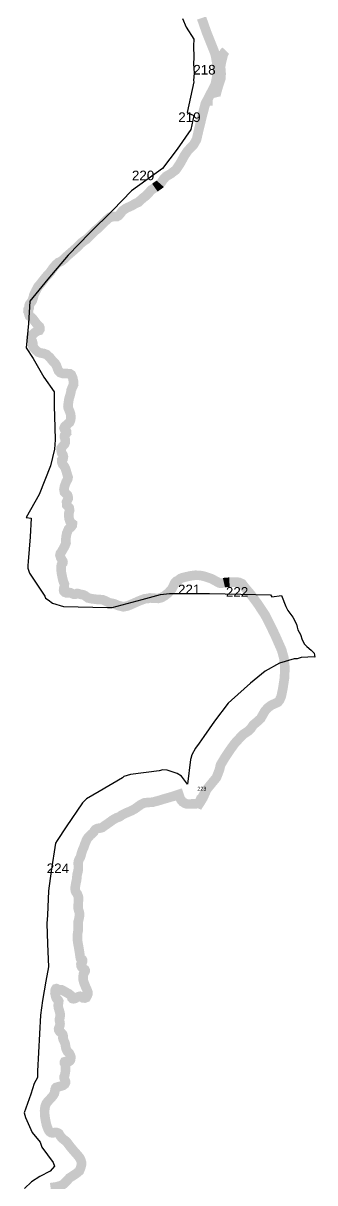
# Model space of a CAD drawing. Header units: metres. Extents: x 291186 to 378809, y 1824167 to 1998918.
# Drawn here: x 307163 to 308685, y 1926294 to 1932332 of the extents above; entities that cross this region are included whole.
import ezdxf

# ---------------------------------------------------------------- set-up
doc = ezdxf.new("R2010")
doc.units = ezdxf.units.M
for name, color, linetype in [('ARTIFICIALLY PROTECTED', 10, 'Continuous'), ('COASTLINE', 5, 'Continuous'), ('DISTRICT BOUNDRY', 86, 'Continuous')]:
    doc.layers.add(name, color=color, linetype=linetype)
doc.styles.get("Standard").update_dxf_attribs({"font": 'arial.ttf'})

msp = doc.modelspace()

# ---------------------------------------------------------------- linework, layer by layer
at = {"layer": 'ARTIFICIALLY PROTECTED', "const_width": 50, "flags": 128}
for points in [[(308167.8991168227, 1931945.627306073), (308167.2510732171, 1931948.187067315), (308168.9352096956, 1931959.151601139), (308174.0278284715, 1931980.18976724), (308185.3008344953, 1932018.003419881), (308190.9830491784, 1932033.333371274), (308194.4139640552, 1932044.696346597), (308195.8242537628, 1932069.629837539), (308193.6800377789, 1932096.322764255), (308193.6800377789, 1932110.643911815), (308196.7846221141, 1932128.01042623), (308203.6591495542, 1932156.270960558), (308208.1621724229, 1932173.422900388), (308213.4160518167, 1932181.891772564), (308217.7044837846, 1932186.715909654), (308220.2156629068, 1932189.359802154)], [(307999.9647723412, 1931634.338413815), (308006.0352119974, 1931645.347683219), (308021.5767808303, 1931667.782289942), (308052.3711713502, 1931699.99594793), (308067.6239930371, 1931726.456977174), (308081.7809397285, 1931787.557160681), (308099.0754538343, 1931857.560954162), (308114.1471454218, 1931914.921720185), (308116.7642254086, 1931918.984072884), (308123.6023528142, 1931924.128176316), (308132.9800175083, 1931926.993467327), (308144.1505955281, 1931928.174385758), (308151.5486909059, 1931928.174385758)], [(307877.8990676143, 1931496.363049501), (307875.7166558247, 1931493.902756933), (307850.3100146056, 1931476.151777433)], [(307961.0065724005, 1929425.606306918), (307968.8156290765, 1929429.245880057), (307972.2510380354, 1929431.13798734), (307977.9016908475, 1929436.039851153), (307985.0112367208, 1929440.993345501), (307992.2715980326, 1929444.045621295), (308008.0177908274, 1929448.121016898), (308037.4578738666, 1929454.475748803), (308056.4404468132, 1929456.933250646)], [(308210.5726605933, 1929418.699739215), (308211.715639747, 1929418.953560523), (308223.3307021127, 1929420.394659891), (308239.3046337984, 1929421.153363022)], [(307998.8645137635, 1928323.828225854), (307943.2292973181, 1928305.623057018), (307943.2292973181, 1928305.623057018), (307943.2292973181, 1928305.623057018), (307897.7606416078, 1928292.499871364), (307889.0352288205, 1928289.824372066), (307867.3998999313, 1928283.190266762), (307857.773602134, 1928280.879561581), (307838.2144438405, 1928275.415143512), (307816.7619024079, 1928274.574155388), (307795.0993717918, 1928272.052193385), (307777.6435858206, 1928263.64531925), (307759.3455227916, 1928250.614513987), (307746.0862359752, 1928241.194602133), (307728.0384025432, 1928231.195741453), (307717.8344876475, 1928226.88990662), (307702.3580953357, 1928220.431534007), (307683.2204498405, 1928211.392773512), (307673.4697391268, 1928205.670515671), (307669.7281520917, 1928202.101554882), (307664.00322836, 1928198.985500191), (307650.9641347934, 1928194.566533743), (307631.312655794, 1928183.659583051), (307612.7752405868, 1928170.17604084), (307584.9228879179, 1928150.822941907), (307576.532547617, 1928144.364569294), (307567.7458431235, 1928141.645234528), (307550.5119583395, 1928138.699256896), (307542.505856367, 1928134.954144868), (307538.2428571625, 1928131.328618272), (307533.2538218269, 1928124.711178052), (307530.8953412003, 1928119.544328107), (307526.3602679134, 1928114.740030822), (307514.5693805138, 1928104.768883592), (307502.8611005655, 1928092.294414647), (307499.0520634096, 1928087.762316584), (307495.8773605354, 1928082.142180905), (307492.1585094961, 1928075.071834589), (307489.7098427531, 1928067.72928905), (307485.2649555825, 1928058.211427553), (307482.7162504581, 1928050.37877156), (307478.9973994188, 1928038.866680618), (307473.6461038842, 1928027.626409261), (307470.1091408108, 1928017.111243223), (307467.0215925871, 1928007.537195555), (307463.7559457298, 1927994.211961678), (307460.8533169382, 1927987.141615362), (307456.9533357993, 1927981.158927023), (307453.6884468085, 1927974.179313781), (307451.778623165, 1927967.420269224), (307450.2363647861, 1927956.99583626), (307450.9624009174, 1927948.74709889), (307451.1435310168, 1927927.988966037), (307449.2367388394, 1927915.151564796), (307446.7880720964, 1927906.449541693), (307444.4295914698, 1927896.206574877), (307443.7005238726, 1927887.638183749), (307442.3401534598, 1927870.959242861), (307438.6213024204, 1927855.640159175), (307436.4394046942, 1927842.53283653), (307434.0809240677, 1927827.485192793), (307435.5322384636, 1927815.610549191), (307438.3507440709, 1927808.135890222), (307445.4254280839, 1927798.164742992), (307449.0540930068, 1927790.00635906), (307451.5027597498, 1927781.666888616), (307451.8657778154, 1927772.058294046), (307450.6827481695, 1927740.809671514), (307450.3197301039, 1927722.680140351), (307452.5008699635, 1927714.286381918), (307456.5819812019, 1927700.598975017), (307457.9431094813, 1927691.715485766), (307457.1261293671, 1927683.194928811), (307453.1352042452, 1927662.655466462), (307450.2325754535, 1927652.321766572), (307449.7793712714, 1927639.903104163), (307450.6872953687, 1927625.725207172), (307450.9593694512, 1927609.771371604), (307448.4190008586, 1927598.531479883), (307446.9638971302, 1927587.608964104), (307446.6918230476, 1927573.286805322), (307446.6918230476, 1927557.423702827), (307448.5963416255, 1927544.507716874), (307451.8619884828, 1927526.287832274), (307457.5800914157, 1927492.485016764), (307461.1178123555, 1927467.104052774), (307462.0264943193, 1927462.971711727), (307464.2940309627, 1927460.614929621), (307468.0128820021, 1927458.801786687), (307471.1875848763, 1927456.354271507), (307472.8200293716, 1927453.000564496), (307472.9102154881, 1927446.383124277), (307471.6407890584, 1927441.941759288), (307466.2894935237, 1927436.412356683), (307464.7472351448, 1927432.242431643), (307465.1102532104, 1927424.990619178), (307468.9973506183, 1927417.386124597), (307477.5597266205, 1927408.394059366), (307485.1058036122, 1927403.607984623), (307486.7026283809, 1927400.562162646), (307486.4123655017, 1927395.050982584), (307481.332386183, 1927386.639001608), (307477.4142162476, 1927378.952125952), (307476.3986751037, 1927368.074407254), (307476.688937983, 1927349.945255728), (307479.8863768529, 1927337.246421735), (307489.1747889862, 1927314.476216529), (307497.0111288571, 1927296.927149259), (307500.7845462863, 1927286.339852326), (307500.9292987926, 1927277.492808159), (307497.7364071218, 1927268.2107008), (307492.0607447143, 1927258.433168079), (307484.513909856, 1927255.67738823), (307476.0970442268, 1927256.257472485), (307469.4217558725, 1927261.043547228), (307460.1333437391, 1927264.669453461), (307453.6028078913, 1927263.50928495), (307441.9930505911, 1927258.288147015), (307434.1567107202, 1927253.501692636), (307425.4488243453, 1927251.906460933), (307420.515113266, 1927252.92160838), (307418.0474998599, 1927255.67738823), (307417.3222215952, 1927262.784179631), (307412.6780155285, 1927268.440380757), (307402.0845572388, 1927277.432445988), (307376.3390735101, 1927291.977451273), (307363.7130171996, 1927298.214116292), (307357.9085174829, 1927298.069095228), (307350.7974558765, 1927297.634032036), (307345.7182344244, 1927298.939221611), (307338.8974356973, 1927304.015338482), (307336.7200851703, 1927304.885464865), (307333.9629667515, 1927304.015338482), (307331.6408637182, 1927300.534453313), (307329.6090235641, 1927292.992978357), (307329.2389474185, 1927281.039405684), (307333.3824409932, 1927263.986108134), (307336.2812804522, 1927255.086294522), (307341.5555152964, 1927248.299477456), (307346.4397233565, 1927244.208575825), (307348.9065788962, 1927239.277480017), (307348.1813006314, 1927231.880646489), (307346.0047079709, 1927217.812464387), (307347.6007748731, 1927205.283707452), (307351.9539601941, 1927190.054977203), (307355.7273776233, 1927177.146963612), (307356.4526558879, 1927164.964434976), (307355.5773200512, 1927156.282912233), (307353.2105028929, 1927147.096093584), (307352.5738950117, 1927139.273687771), (307354.4852343883, 1927130.723519185), (307355.8546991995, 1927121.749676496), (307354.7618556701, 1927113.381353694), (307352.3957963783, 1927105.194876676), (307349.8470912539, 1927100.556100814), (307348.300285676, 1927094.734757901), (307349.2104833727, 1927088.731189567), (307354.6718130402, 1927080.392366045), (307363.9585659538, 1927073.32099317), (307368.9642743529, 1927067.499650256), (307370.9665577127, 1927061.951265837), (307372.0268129815, 1927057.104069651), (307371.9191959348, 1927053.633814298), (307370.8096793419, 1927050.234930569), (307370.8074057424, 1927045.954531368), (307372.0601591085, 1927040.516241474), (307375.9980335737, 1927033.539665321), (307378.6028208209, 1927028.02674), (307380.3432368933, 1927024.387350044), (307382.2079918815, 1927018.089607113), (307383.6858316056, 1927009.291156392), (307385.2811406413, 1926999.96121486), (307387.8479727866, 1926990.705797227), (307391.0198536084, 1926983.243907067), (307394.521800302, 1926977.234951693), (307399.6487742267, 1926971.918241184), (307404.7886250008, 1926966.722159245), (307407.8026601717, 1926960.197729917), (307410.4029002198, 1926954.64706768), (307412.1755500223, 1926948.919115294), (307411.2570157938, 1926937.534961783), (307409.6495808937, 1926932.244350406), (307405.4904094032, 1926927.425626942), (307399.0614276697, 1926923.552197847), (307391.9715863261, 1926922.324074439), (307385.8268045395, 1926923.45766841), (307382.6195134047, 1926924.66187473), (307381.4069269644, 1926924.498631125), (307379.4705779923, 1926923.892731601), (307378.7483311938, 1926922.564384213), (307378.3981968591, 1926920.862854348), (307378.6778496069, 1926918.299170463), (307380.4739932718, 1926915.443546269), (307381.8032911569, 1926912.46036428), (307382.643007267, 1926908.987451474), (307383.8624145061, 1926896.215727312), (307384.6831839529, 1926887.510287482), (307384.4596133279, 1926879.530332607), (307382.5550947501, 1926865.560096669), (307380.6877116318, 1926856.337971844), (307377.7214220521, 1926847.813998163), (307377.419791175, 1926837.776794218), (307380.6733121679, 1926829.878840782), (307383.7729862561, 1926822.445562169), (307384.0829536649, 1926815.012283557), (307380.3641026256, 1926807.733896551), (307370.9112334563, 1926800.455509546), (307354.4859922549, 1926795.500117016), (307336.3563092382, 1926790.699236457), (307332.8996800166, 1926787.523958505), (307330.1099733372, 1926779.935788284), (307328.5608941597, 1926770.644190018), (307326.2365175267, 1926759.184488884), (307318.9534202193, 1926746.795817742), (307308.5714066901, 1926734.871441785), (307291.3708680333, 1926716.44313686), (307283.3003474061, 1926705.336117842), (307277.5670871427, 1926689.695102579), (307275.2427105097, 1926669.408478002), (307275.8626453274, 1926644.940539295), (307280.052131479, 1926617.923342882), (307285.94075438, 1926592.216650953), (307294.0105171407, 1926571.234912323), (307297.5830999407, 1926565.085563652), (307301.5444682681, 1926560.029947141), (307309.4679627894, 1926554.85246738), (307314.6487383559, 1926553.634214516), (307319.4028350687, 1926553.816819573), (307328.1796872975, 1926555.522145801), (307337.1391853588, 1926555.461403994), (307344.0266763401, 1926553.390488016), (307349.5727435718, 1926550.223182426), (307357.8895708197, 1926536.238899945), (307364.8376911231, 1926527.163314729), (307374.5436877118, 1926519.279787473), (307386.7339707702, 1926510.325685871), (307393.0727663872, 1926502.833563633), (307407.554837818, 1926483.519946874), (307424.0354032757, 1926463.63839422), (307446.5879953337, 1926438.142780069), (307458.0120753351, 1926423.974373986), (307460.2962897011, 1926419.408694554)], [(308122.121510467, 1928344.121335188), (308120.9921437336, 1928342.747319049), (308100.7367823244, 1928297.477253688), (308088.2714635436, 1928277.370932692), (308083.6850592006, 1928279.252061826), (308069.6909389721, 1928245.97632046)]]:
    msp.add_lwpolyline(points, dxfattribs=at)
at = {"layer": 'COASTLINE', "const_width": 50, "flags": 128}
msp.add_lwpolyline([(308093.974254253, 1932359.169072917), (308119.6075737361, 1932285.872314231), (308153.0090251028, 1932202.549361054), (308164.8991930171, 1932171.928277314), (308172.673387833, 1932131.709608456), (308177.2463544462, 1932074.581179844), (308165.8237901779, 1932014.097146041), (308125.9707756647, 1931936.059797104), (308114.1471454218, 1931914.921720185), (308099.0754538343, 1931857.560954162), (308081.7809397285, 1931787.557160681), (308067.6239930371, 1931726.456977174), (308052.3711713502, 1931699.99594793), (308021.5767808303, 1931667.782289942), (308006.0352119974, 1931645.347683219), (307982.3122702753, 1931602.324068576), (307969.4785666721, 1931582.789387931), (307959.6415595442, 1931568.776761609), (307932.8534365831, 1931548.07131323), (307908.3659133547, 1931534.267680977), (307893.9253864386, 1931518.16361041), (307883.8795502879, 1931503.105011374), (307875.7166558247, 1931493.902756933), (307841.14965177, 1931469.751662931), (307833.6155646971, 1931465.568774441), (307826.9179538763, 1931458.6674595), (307818.3374013679, 1931448.209737091), (307802.8492488546, 1931432.733149916), (307787.5710855252, 1931421.439451231), (307772.294082357, 1931407.426824909), (307763.4662336701, 1931399.329599065), (307751.107217848, 1931394.588474615), (307740.2237452843, 1931388.314141881), (307729.969080111, 1931382.039809146), (307716.783847653, 1931376.183965735), (307700.4592188878, 1931368.863660285), (307682.0416592513, 1931356.106000748), (307670.1128814131, 1931340.21092425), (307661.4836021326, 1931330.68941508), (307652.4842314177, 1931325.460553876), (307635.1131372169, 1931325.460553876), (307624.4396538371, 1931323.369109631), (307615.1021286276, 1931321.539443283), (307607.4873778426, 1931315.003332652), (307593.4645089718, 1931302.872655321), (307577.3498693907, 1931286.978080008), (307559.3511279607, 1931268.782064012), (307536.2836420864, 1931249.656851363), (307514.307867936, 1931227.278448062), (307496.1002974836, 1931209.08293325), (307480.6121449703, 1931198.625712026), (307463.2422109306, 1931185.240569096), (307447.5092643964, 1931168.221335052), (307423.6505485586, 1931147.09739735), (307397.0712546203, 1931124.301005911), (307372.3319764037, 1931101.01345335), (307362.2861402528, 1931092.856670439), (307346.1715006716, 1931085.536866175), (307331.7298135941, 1931071.733233922), (307319.5910465719, 1931057.511112347), (307303.4462427988, 1931034.627013564), (307281.0516504419, 1931009.947670764), (307252.5569303012, 1930973.680433791), (307239.9993450725, 1930959.040324077), (307231.4187925641, 1930942.308770119), (307219.6814413298, 1930918.602728235), (307216.5420450228, 1930904.590101913), (307210.2632524084, 1930886.812575239), (307205.0309252298, 1930879.074281652), (307196.8691909278, 1930868.408066359), (307194.3574418499, 1930860.878766841), (307194.1358510537, 1930848.063471048), (307188.6935346911, 1930840.743165599), (307188.4847056684, 1930832.168394551), (307191.6241019756, 1930824.639095032), (307193.5070436631, 1930815.436840592), (307196.6464399704, 1930807.489051751), (307204.5993452495, 1930801.842202408), (307213.1810579192, 1930794.31290289), (307226.7897492286, 1930776.031685475), (307238.5096980442, 1930760.764092369), (307247.717897782, 1930752.816303527), (307250.2296468599, 1930747.587943508), (307250.4396360439, 1930737.758205676), (307247.3002397366, 1930732.529344471), (307234.1150072787, 1930728.346455981), (307223.0227056923, 1930720.608162394), (307212.3353003775, 1930709.215229115), (307206.6841549924, 1930704.195863164), (307204.8012133049, 1930694.575119401), (307205.4288605339, 1930685.999847168), (307211.4988241258, 1930674.706148483), (307214.0094130425, 1930664.876410651), (307212.9629476067, 1930653.164222643), (307217.9864457626, 1930642.915995487), (307227.8362146643, 1930631.7115077), (307241.230276145, 1930619.581331554), (307254.2066795802, 1930615.189448995), (307269.4848429094, 1930612.679515427), (307285.5994824906, 1930607.032666085), (307303.5982239206, 1930590.301112126), (307318.4575690436, 1930571.896102061), (307329.9686888365, 1930561.020892699), (307336.9006522272, 1930549.86101036), (307342.9694556577, 1930532.083483686), (307347.9929538136, 1930521.626262462), (307357.2011535514, 1930512.633002091), (307368.7122733443, 1930508.659608855), (307389.4315928749, 1930508.032125463), (307407.2215052822, 1930506.777158679), (307414.3367741485, 1930501.966786798), (307422.0808504051, 1930484.607749447), (307425.6379047576, 1930467.457706165), (307426.7110539018, 1930451.830763545), (307418.1305013932, 1930431.961792627), (307413.9446396503, 1930422.341048864), (307412.2705269853, 1930410.83835611), (307408.0846652425, 1930394.524790289), (307402.2246908347, 1930375.074308694), (307399.7187425629, 1930358.649479843), (307397.206993485, 1930338.571514856), (307398.6722771271, 1930328.323287701), (307405.3698879482, 1930312.428211203), (307411.0210333333, 1930295.905651314), (307412.0709792526, 1930279.300395929), (307411.0245138169, 1930266.75173046), (307405.7921866383, 1930253.993569737), (307393.0257723871, 1930243.118360375), (307380.8870053649, 1930232.87013322), (307376.9099726446, 1930223.458383526), (307379.8405399292, 1930216.138579261), (307387.7934452083, 1930210.700723988), (307390.0952051025, 1930205.681358037), (307390.3051942863, 1930198.779541911), (307384.2340705334, 1930192.021064642), (307379.4205615613, 1930185.746731908), (307378.5829251483, 1930177.589948997), (307383.3964341203, 1930161.485878431), (307383.3964341203, 1930149.983185676), (307378.791754171, 1930139.525964452), (307368.9501063979, 1930128.942444654), (307361.6248483478, 1930118.48522343), (307361.2060301413, 1930108.654984413), (307364.1365974259, 1930094.642358091), (307371.4606953146, 1930083.139665337), (307373.3447971634, 1930074.982882426), (307371.2518662919, 1930063.689183741), (307364.554255471, 1930056.787367615), (307365.1830628616, 1930046.53914046), (307369.5777536271, 1930034.408964314), (307376.074656554, 1930027.428462171), (307382.1446201456, 1930016.971240947), (307387.5857763469, 1930001.494653772), (307393.4457507547, 1929981.416688784), (307397.6316124978, 1929967.822050601), (307395.747510649, 1929958.092048547), (307386.9581291177, 1929942.405966119), (307378.7952346545, 1929918.772596034), (307376.2846457378, 1929904.341480389), (307378.7952346545, 1929890.119859998), (307387.7946053696, 1929880.708110304), (307394.5026576416, 1929874.532510978), (307397.4332249262, 1929867.212205529), (307398.2708613392, 1929856.754984305), (307389.6891486695, 1929839.604941023), (307391.1544323118, 1929821.827915535), (307395.7591122612, 1929817.435531791), (307403.7120175405, 1929808.233277351), (307405.8049484121, 1929796.103101205), (307400.9856386338, 1929777.388860107), (307401.8232750468, 1929762.748750393), (307402.6597512985, 1929753.12800663), (307407.2644312481, 1929738.69739217), (307413.3332346784, 1929730.749603329), (307420.2408346834, 1929725.521243309), (307419.8220164768, 1929717.782949721), (307412.9155766332, 1929708.162205958), (307399.939173198, 1929697.913978803), (307390.9235602256, 1929676.879753183), (307387.3665058731, 1929657.638265657), (307385.0635858178, 1929636.932817277), (307386.9476876666, 1929626.057607915), (307382.9706549465, 1929615.390891437), (307377.9483169517, 1929604.933670213), (307363.917326952, 1929580.376115324), (307357.429705315, 1929571.173860884), (307355.3367744435, 1929562.389594581), (307358.8938287959, 1929550.049923182), (307366.219086846, 1929536.455786183), (307369.7831021661, 1929531.150744886), (307371.0395567857, 1929526.549868258), (307370.2019203726, 1929522.157484514), (307365.1795823778, 1929517.556607887), (307362.2490150933, 1929509.818314299), (307361.2025496575, 1929495.178204586), (307362.457844116, 1929473.217789422), (307367.4894634005, 1929446.978258285), (307372.0929831887, 1929427.527776689), (307378.3717758031, 1929411.632700191), (307378.1629467804, 1929400.547995575), (307375.6523578637, 1929389.615651144), (307374.3970634054, 1929379.785913312), (307375.6523578637, 1929374.557052107), (307380.6758560198, 1929368.910202764), (307389.2564085281, 1929365.77328699), (307396.790495601, 1929365.982281059), (307400.7675283211, 1929367.655737166), (307409.3480808297, 1929366.81875852), (307417.928633338, 1929362.63587003), (307426.7191750304, 1929359.080464932), (307434.0444330805, 1929358.45298154), (307442.6249855889, 1929362.008386638), (307448.6937890194, 1929362.008386638), (307462.7166578904, 1929358.243987471), (307477.9948212196, 1929355.316065765), (307487.41184998, 1929350.087204561), (307502.272355264, 1929339.211995199), (307521.7352201749, 1929335.029106709), (307551.4550705819, 1929331.264206358), (307576.9878990845, 1929330.218734828), (307591.4899145464, 1929324.309264641), (307611.9992448931, 1929314.061037485), (307635.6491317083, 1929309.669154927), (307659.7178367301, 1929299.629921841), (307686.0871414847, 1929293.146595037), (307708.7369693135, 1929297.952456255), (307735.3162632519, 1929309.24615494), (307768.1743498048, 1929323.886264654), (307796.0704267471, 1929334.574030895), (307816.7897462777, 1929337.083964462), (307824.9526407408, 1929339.384402776), (307844.8343238583, 1929337.711447854), (307868.4842106737, 1929337.083964462), (307883.3435557964, 1929340.63936956), (307900.640230066, 1929350.258752979), (307921.1658234411, 1929366.337228884), (307939.1645648711, 1929386.415193872), (307946.8217778759, 1929401.533826112), (307952.4717630997, 1929414.500980904), (307955.8583850946, 1929420.395419163), (307961.0065724005, 1929425.606306918), (307968.8156290765, 1929429.245880057), (307972.2510380354, 1929431.13798734), (307977.9016908475, 1929436.039851153), (307985.0112367208, 1929440.993345501), (307992.2715980326, 1929444.045621295), (308008.0177908274, 1929448.121016898), (308037.4578738666, 1929454.475748803), (308059.5186105497, 1929457.331752634), (308081.1556998452, 1929457.179518481), (308094.7738034372, 1929454.938145808), (308112.111515935, 1929450.926149466), (308146.3178215514, 1929439.077321131), (308174.5453181504, 1929423.59689202), (308184.3187648598, 1929418.152907582), (308190.9675278856, 1929416.151465046), (308197.2957133713, 1929415.751328394), (308211.715639747, 1929418.953560523), (308223.3307021127, 1929420.394659891), (308255.278565484, 1929421.912066153), (308276.989925699, 1929422.007734499), (308290.3192821448, 1929420.163461388), (308305.084795656, 1929413.194857598), (308319.0302975869, 1929394.544845078), (308347.7405551623, 1929361.137990222), (308386.3485495573, 1929309.346868251), (308425.3127412192, 1929250.32177672), (308451.7986605432, 1929198.346910783), (308476.6127263124, 1929147.109678163), (308511.7095250961, 1929068.06370746), (308523.2245490804, 1929026.643489735), (308528.4742905008, 1928977.849216659), (308526.3742423594, 1928923.28371266), (308517.4496061581, 1928865.569884886), (308509.5723414949, 1928827.405428008), (308501.2994705054, 1928807.885289105), (308492.4203062958, 1928796.741445367), (308481.4759558049, 1928791.582188147), (308458.3481430542, 1928781.263673709), (308439.7637401224, 1928767.643462433), (308424.8959146303, 1928751.134218968), (308412.5063126758, 1928729.878003299), (308402.540367869, 1928711.80959358), (308385.4019742673, 1928696.125679416), (308362.2741615167, 1928676.727024127), (308351.1236713309, 1928659.185929219), (308339.1463487661, 1928647.216376543), (308314.1610051622, 1928630.913275586), (308304.6619061349, 1928622.452321528), (308267.2286048539, 1928582.081038881), (308248.0250249711, 1928555.665945628), (308233.157199479, 1928534.203967088), (308218.2893739869, 1928511.915899975), (308192.5802678513, 1928469.164677407), (308187.2941488379, 1928444.730526331), (308171.4350339308, 1928404.117415365), (308120.9921437336, 1928342.747319049), (308083.5549007786, 1928278.644277293), (308077.784709541, 1928272.535096647), (308072.2863879004, 1928268.762650806), (308061.9460570301, 1928266.712235189), (308040.5272332938, 1928266.466230871), (308017.9208327126, 1928266.249458548), (308007.4168026728, 1928269.857901511), (307994.9423196675, 1928277.731558223), (307985.2590590745, 1928289.377660777), (307980.0888936394, 1928300.777759013), (307974.3654856409, 1928307.651833367), (307964.701171711, 1928310.381418312), (307943.2292973181, 1928305.623057018), (307897.7606416078, 1928292.499871364), (307867.3998999313, 1928283.190266762), (307857.773602134, 1928280.879561581), (307838.2144438405, 1928275.415143512), (307816.7619024079, 1928274.574155388), (307795.0993717918, 1928272.052193385), (307777.6435858206, 1928263.64531925), (307759.3455227916, 1928250.614513987), (307746.0862359752, 1928241.194602133), (307728.0384025432, 1928231.195741453), (307717.8344876475, 1928226.88990662), (307702.3580953357, 1928220.431534007), (307683.2204498405, 1928211.392773512), (307673.4697391268, 1928205.670515671), (307669.7281520917, 1928202.101554882), (307664.00322836, 1928198.985500191), (307650.9641347934, 1928194.566533743), (307631.312655794, 1928183.659583051), (307612.7752405868, 1928170.17604084), (307584.9228879179, 1928150.822941907), (307576.532547617, 1928144.364569294), (307567.7458431235, 1928141.645234528), (307550.5119583395, 1928138.699256896), (307542.505856367, 1928134.954144868), (307538.2428571625, 1928131.328618272), (307533.2538218269, 1928124.711178052), (307530.8953412003, 1928119.544328107), (307526.3602679134, 1928114.740030822), (307514.5693805138, 1928104.768883592), (307502.8611005655, 1928092.294414647), (307499.0520634096, 1928087.762316584), (307495.8773605354, 1928082.142180905), (307492.1585094961, 1928075.071834589), (307489.7098427531, 1928067.72928905), (307485.2649555825, 1928058.211427553), (307482.7162504581, 1928050.37877156), (307478.9973994188, 1928038.866680618), (307473.6461038842, 1928027.626409261), (307470.1091408108, 1928017.111243223), (307467.0215925871, 1928007.537195555), (307463.7559457298, 1927994.211961678), (307460.8533169382, 1927987.141615362), (307456.9533357993, 1927981.158927023), (307453.6884468085, 1927974.179313781), (307451.778623165, 1927967.420269224), (307450.2363647861, 1927956.99583626), (307450.9624009174, 1927948.74709889), (307451.1435310168, 1927927.988966037), (307449.2367388394, 1927915.151564796), (307446.7880720964, 1927906.449541693), (307444.4295914698, 1927896.206574877), (307443.7005238726, 1927887.638183749), (307442.3401534598, 1927870.959242861), (307438.6213024204, 1927855.640159175), (307436.4394046942, 1927842.53283653), (307434.0809240677, 1927827.485192793), (307435.5322384636, 1927815.610549191), (307438.3507440709, 1927808.135890222), (307445.4254280839, 1927798.164742992), (307449.0540930068, 1927790.00635906), (307451.5027597498, 1927781.666888616), (307451.8657778154, 1927772.058294046), (307450.6827481695, 1927740.809671514), (307450.3197301039, 1927722.680140351), (307452.5008699635, 1927714.286381918), (307456.5819812019, 1927700.598975017), (307457.9431094813, 1927691.715485766), (307457.1261293671, 1927683.194928811), (307453.1352042452, 1927662.655466462), (307450.2325754535, 1927652.321766572), (307449.7793712714, 1927639.903104163), (307450.6872953687, 1927625.725207172), (307450.9593694512, 1927609.771371604), (307448.4190008586, 1927598.531479883), (307446.9638971302, 1927587.608964104), (307446.6918230476, 1927573.286805322), (307446.6918230476, 1927557.423702827), (307448.5963416255, 1927544.507716874), (307451.8619884828, 1927526.287832274), (307457.5800914157, 1927492.485016764), (307461.1178123555, 1927467.104052774), (307462.0264943193, 1927462.971711727), (307464.2940309627, 1927460.614929621), (307468.0128820021, 1927458.801786687), (307471.1875848763, 1927456.354271507), (307472.8200293716, 1927453.000564496), (307472.9102154881, 1927446.383124277), (307471.6407890584, 1927441.941759288), (307466.2894935237, 1927436.412356683), (307464.7472351448, 1927432.242431643), (307465.1102532104, 1927424.990619178), (307468.9973506183, 1927417.386124597), (307477.5597266205, 1927408.394059366), (307485.1058036122, 1927403.607984623), (307486.7026283809, 1927400.562162646), (307486.4123655017, 1927395.050982584), (307481.332386183, 1927386.639001608), (307477.4142162476, 1927378.952125952), (307476.3986751037, 1927368.074407254), (307476.688937983, 1927349.945255728), (307479.8863768529, 1927337.246421735), (307489.1747889862, 1927314.476216529), (307497.0111288571, 1927296.927149259), (307500.7845462863, 1927286.339852326), (307500.9292987926, 1927277.492808159), (307497.7364071218, 1927268.2107008), (307492.0607447143, 1927258.433168079), (307484.513909856, 1927255.67738823), (307476.0970442268, 1927256.257472485), (307469.4217558725, 1927261.043547228), (307460.1333437391, 1927264.669453461), (307453.6028078913, 1927263.50928495), (307441.9930505911, 1927258.288147015), (307434.1567107202, 1927253.501692636), (307425.4488243453, 1927251.906460933), (307420.515113266, 1927252.92160838), (307418.0474998599, 1927255.67738823), (307417.3222215952, 1927262.784179631), (307412.6780155285, 1927268.440380757), (307402.0845572388, 1927277.432445988), (307376.3390735101, 1927291.977451273), (307363.7130171996, 1927298.214116292), (307357.9085174829, 1927298.069095228), (307350.7974558765, 1927297.634032036), (307345.7182344244, 1927298.939221611), (307338.8974356973, 1927304.015338482), (307336.7200851703, 1927304.885464865), (307333.9629667515, 1927304.015338482), (307331.6408637182, 1927300.534453313), (307329.6090235641, 1927292.992978357), (307329.2389474185, 1927281.039405684), (307333.3824409932, 1927263.986108134), (307336.2812804522, 1927255.086294522), (307341.5555152964, 1927248.299477456), (307346.4397233565, 1927244.208575825), (307348.9065788962, 1927239.277480017), (307348.1813006314, 1927231.880646489), (307346.0047079709, 1927217.812464387), (307347.6007748731, 1927205.283707452), (307351.9539601941, 1927190.054977203), (307355.7273776233, 1927177.146963612), (307356.4526558879, 1927164.964434976), (307355.5773200512, 1927156.282912233), (307353.2105028929, 1927147.096093584), (307352.5738950117, 1927139.273687771), (307354.4852343883, 1927130.723519185), (307355.8546991995, 1927121.749676496), (307354.7618556701, 1927113.381353694), (307352.3957963783, 1927105.194876676), (307349.8470912539, 1927100.556100814), (307348.300285676, 1927094.734757901), (307349.2104833727, 1927088.731189567), (307354.6718130402, 1927080.392366045), (307363.9585659538, 1927073.32099317), (307368.9642743529, 1927067.499650256), (307370.9665577127, 1927061.951265837), (307372.0268129815, 1927057.104069651), (307371.9191959348, 1927053.633814298), (307370.8096793419, 1927050.234930569), (307370.8074057424, 1927045.954531368), (307372.0601591085, 1927040.516241474), (307375.9980335737, 1927033.539665321), (307378.6028208209, 1927028.02674), (307380.3432368933, 1927024.387350044), (307382.2079918815, 1927018.089607113), (307383.6858316056, 1927009.291156392), (307385.2811406413, 1926999.96121486), (307387.8479727866, 1926990.705797227), (307391.0198536084, 1926983.243907067), (307394.521800302, 1926977.234951693), (307399.6487742267, 1926971.918241184), (307404.7886250008, 1926966.722159245), (307407.8026601717, 1926960.197729917), (307410.4029002198, 1926954.64706768), (307412.1755500223, 1926948.919115294), (307411.2570157938, 1926937.534961783), (307409.6495808937, 1926932.244350406), (307405.4904094032, 1926927.425626942), (307399.0614276697, 1926923.552197847), (307391.9715863261, 1926922.324074439), (307385.8268045395, 1926923.45766841), (307382.6195134047, 1926924.66187473), (307381.4069269644, 1926924.498631125), (307379.4705779923, 1926923.892731601), (307378.7483311938, 1926922.564384213), (307378.3981968591, 1926920.862854348), (307378.6778496069, 1926918.299170463), (307380.4739932718, 1926915.443546269), (307381.8032911569, 1926912.46036428), (307382.643007267, 1926908.987451474), (307383.8624145061, 1926896.215727312), (307384.6831839529, 1926887.510287482), (307384.4596133279, 1926879.530332607), (307382.5550947501, 1926865.560096669), (307380.6877116318, 1926856.337971844), (307377.7214220521, 1926847.813998163), (307377.419791175, 1926837.776794218), (307380.6733121679, 1926829.878840782), (307383.7729862561, 1926822.445562169), (307384.0829536649, 1926815.012283557), (307380.3641026256, 1926807.733896551), (307370.9112334563, 1926800.455509546), (307354.4859922549, 1926795.500117016), (307336.3563092382, 1926790.699236457), (307332.8996800166, 1926787.523958505), (307330.1099733372, 1926779.935788284), (307328.5608941597, 1926770.644190018), (307326.2365175267, 1926759.184488884), (307318.9534202193, 1926746.795817742), (307308.5714066901, 1926734.871441785), (307291.3708680333, 1926716.44313686), (307283.3003474061, 1926705.336117842), (307277.5670871427, 1926689.695102579), (307275.2427105097, 1926669.408478002), (307275.8626453274, 1926644.940539295), (307280.052131479, 1926617.923342882), (307285.94075438, 1926592.216650953), (307294.0105171407, 1926571.234912323), (307297.5830999407, 1926565.085563652), (307301.5444682681, 1926560.029947141), (307309.4679627894, 1926554.85246738), (307314.6487383559, 1926553.634214516), (307319.4028350687, 1926553.816819573), (307328.1796872975, 1926555.522145801), (307337.1391853588, 1926555.461403994), (307344.0266763401, 1926553.390488016), (307349.5727435718, 1926550.223182426), (307357.8895708197, 1926536.238899945), (307364.8376911231, 1926527.163314729), (307374.5436877118, 1926519.279787473), (307386.7339707702, 1926510.325685871), (307393.0727663872, 1926502.833563633), (307407.554837818, 1926483.519946874), (307424.0354032757, 1926463.63839422), (307446.5879953337, 1926438.142780069), (307458.0120753351, 1926423.974373986), (307463.9605696917, 1926412.084544932), (307468.1538451758, 1926397.563077097), (307467.3808213201, 1926387.658745854), (307464.0651552721, 1926373.819864073), (307456.8487502188, 1926355.692231092), (307441.2457941973, 1926342.730309148), (307404.5438341132, 1926318.604802377), (307389.3304214856, 1926301.452075396), (307375.737327489, 1926287.951069916), (307363.2552658184, 1926279.667026371), (307335.1694902597, 1926272.065189244), (307306.4016348284, 1926268.264270681)], dxfattribs=at)
at = {"layer": 'DISTRICT BOUNDRY'}
msp.add_polyline3d([(307994.2582278421, 1932356.995710612, 0), (308013.917581979, 1932312.504692524, 0), (308053.9328146701, 1932248.903265023, 0), (308051.857759802, 1932214.311795134, 0), (308054.053202846, 1932153.018999239, 0), (308052.1514970434, 1932120.507263859, 0), (308055.2910076451, 1932072.309488232, 0), (308052.0428318528, 1932033.59510867, 0), (308053.1299155137, 1932027.594214141, 0), (308045.2517747529, 1931986.931352019, 0), (308018.3451188483, 1931866.986741354, 0), (308054.1657763882, 1931850.948517628, 0), (308037.3322557308, 1931779.703326861, 0), (307967.205830572, 1931676.215012226, 0), (307890.6962248932, 1931574.939153231, 0), (307728.8537502169, 1931458.628798038, 0), (307630.7843906425, 1931358.210592506, 0), (307509.6794075348, 1931238.204606359, 0), (307398.9188390105, 1931123.970202858, 0), (307292.1866917142, 1930999.468955164, 0), (307198.5050404768, 1930885.05828956, 0), (307190.4514818522, 1930768.227175464, 0), (307179.4242632436, 1930642.462306904, 0), (307216.0258842582, 1930585.844431433, 0), (307271.9341057898, 1930489.881491986, 0), (307324.8128430297, 1930413.132022118, 0), (307325.2215310144, 1930339.384178088, 0), (307327.9449929086, 1930226.11838906, 0), (307330.8876670778, 1930163.494037524, 0), (307326.3494231522, 1930114.216995212, 0), (307305.9104886552, 1930027.336207432, 0), (307247.0899554264, 1929877.63821079, 0), (307179.4032529012, 1929759.08696351, 0), (307205.6998273687, 1929755.187459467, 0), (307199.8871510291, 1929657.934333295, 0), (307189.9451704193, 1929529.435115316, 0), (307187.2863523549, 1929508.70842092, 0), (307188.4873596302, 1929494.161882288, 0), (307197.0280892208, 1929468.691834121, 0), (307237.5608886852, 1929405.938161603, 0), (307276.5552899853, 1929348.466341074, 0), (307280.5001972988, 1929338.546277806, 0), (307293.5210645335, 1929328.834358515, 0), (307316.625300206, 1929312.825473489, 0), (307373.4809165437, 1929294.822371909, 0), (307603.4012729122, 1929290.353621295, 0), (307626.7959605073, 1929289.273124708, 0), (307784.1591028182, 1929331.460709507, 0), (307880.1143844981, 1929357.396044587, 0), (307927.3879851354, 1929362.121632201, 0), (308134.6115376198, 1929362.043098266, 0), (308298.0643678573, 1929359.210480023, 0), (308453.0667551248, 1929355.588201269, 0), (308461.0320196357, 1929344.588737764, 0), (308510.2465548308, 1929351.28027211, 0), (308532.7989218527, 1929294.836735687, 0), (308543.3676583496, 1929273.678163176, 0), (308569.7307452277, 1929239.434188321, 0), (308589.6736661349, 1929203.223832718, 0), (308592.0198112936, 1929187.247488357, 0), (308596.4727579639, 1929172.461084691, 0), (308609.5149467009, 1929149.779601536, 0), (308619.1808039418, 1929121.405090143, 0), (308631.2660767548, 1929099.129212514, 0), (308642.7881693604, 1929085.999174827, 0), (308664.9451678485, 1929066.572468475, 0), (308681.741946617, 1929050.979332066, 0), (308684.6735107621, 1929031.442274125, 0), (308683.4946714136, 1929032.40746601, 0), (308612.8384172199, 1929028.404376145, 0), (308591.8038411549, 1929022.123470036, 0), (308577.1688830441, 1929022.58936225, 0), (308500.5190456984, 1928999.948155537, 0), (308425.0160713722, 1928957.885000699, 0), (308349.7182805764, 1928894.731247172, 0), (308249.8985743913, 1928807.075261087, 0), (308232.7156728294, 1928791.326063646, 0), (308161.000471335, 1928697.114697973, 0), (308106.1486838615, 1928618.31559833, 0), (308081.5869532083, 1928582.612058321, 0), (308062.0117973805, 1928557.577102123, 0), (308043.0261491342, 1928522.341866961, 0), (308038.7556828555, 1928502.959315027, 0), (308035.7654338694, 1928497.777603976, 0), (308019.9859775074, 1928370.13785964, 0), (307989.6756805575, 1928410.631274074, 0), (307966.7908896849, 1928425.055726016, 0), (307914.0973357277, 1928441.869826332, 0), (307891.5239229897, 1928444.109867245, 0), (307873.4063531377, 1928439.21149859, 0), (307723.0326680394, 1928419.659098969, 0), (307689.2739718161, 1928409.429662652, 0), (307682.0389842988, 1928403.154412763, 0), (307559.6173304118, 1928331.910434839, 0), (307494.39468387, 1928292.566229032, 0), (307473.0364543938, 1928273.091460226, 0), (307388.3263831736, 1928147.934530795, 0), (307339.8890516773, 1928075.900411081, 0), (307331.5357936623, 1928062.021009629, 0), (307309.7913724977, 1927917.016475728, 0), (307295.9934722921, 1927814.545102593, 0), (307289.9061555592, 1927687.062757298, 0), (307286.9145528225, 1927643.666715836, 0), (307290.1228486668, 1927538.158779387, 0), (307295.2290157308, 1927418.34359757, 0), (307281.6544002669, 1927343.189589898, 0), (307263.5825745363, 1927243.131839754, 0), (307253.683775873, 1927166.523873758, 0), (307238.6550845853, 1926875.300758662, 0), (307238.2679900001, 1926842.671304316, 0), (307219.9526462384, 1926811.576082276, 0), (307203.0856629932, 1926755.63390488, 0), (307168.1992887105, 1926657.46631663, 0), (307176.4208326994, 1926634.232814014, 0), (307210.5510052328, 1926556.029560687, 0), (307251.7048363122, 1926504.571366419, 0), (307260.0409581029, 1926478.970577389, 0), (307320.6525614341, 1926399.617635468, 0), (307326.2697304653, 1926379.628683905, 0), (307304.7255517671, 1926354.606838123, 0), (307250.0184018818, 1926327.227660465, 0), (307207.1322962468, 1926298.286503051, 0), (307171.1310809685, 1926263.614419603, 0)], dxfattribs=at)

# ---------------------------------------------------------------- texts
at = {"layer": 'ARTIFICIALLY PROTECTED', "attachment_point": 1}
for s, width, insert, char_height in [('218', 321.2974593053805, (308050.6708079455, 1932115.192276942), 50), ('219', 321.2974593053805, (307972.3335665452, 1931868.040994756), 50), ('220', 84.3741295307409, (307730.6531896702, 1931564.690790242), 50), ('221', 84.3741295307409, (307970.9848969869, 1929408.55164335), 50), ('222', 84.3741295307409, (308220.9418277456, 1929395.800597365), 50), ('223', 84.3741295307409, (308072.1572529355, 1928355.989013414), 20), ('224', 84.3741295307409, (307286.3311544074, 1927956.373248003), 50)]:
    msp.add_mtext_dynamic_manual_height_columns(s, width=width, gutter_width=1, heights=[74.18822369209585], dxfattribs=dict(at, insert=insert, char_height=char_height))

doc.saveas('drawing.dxf')
